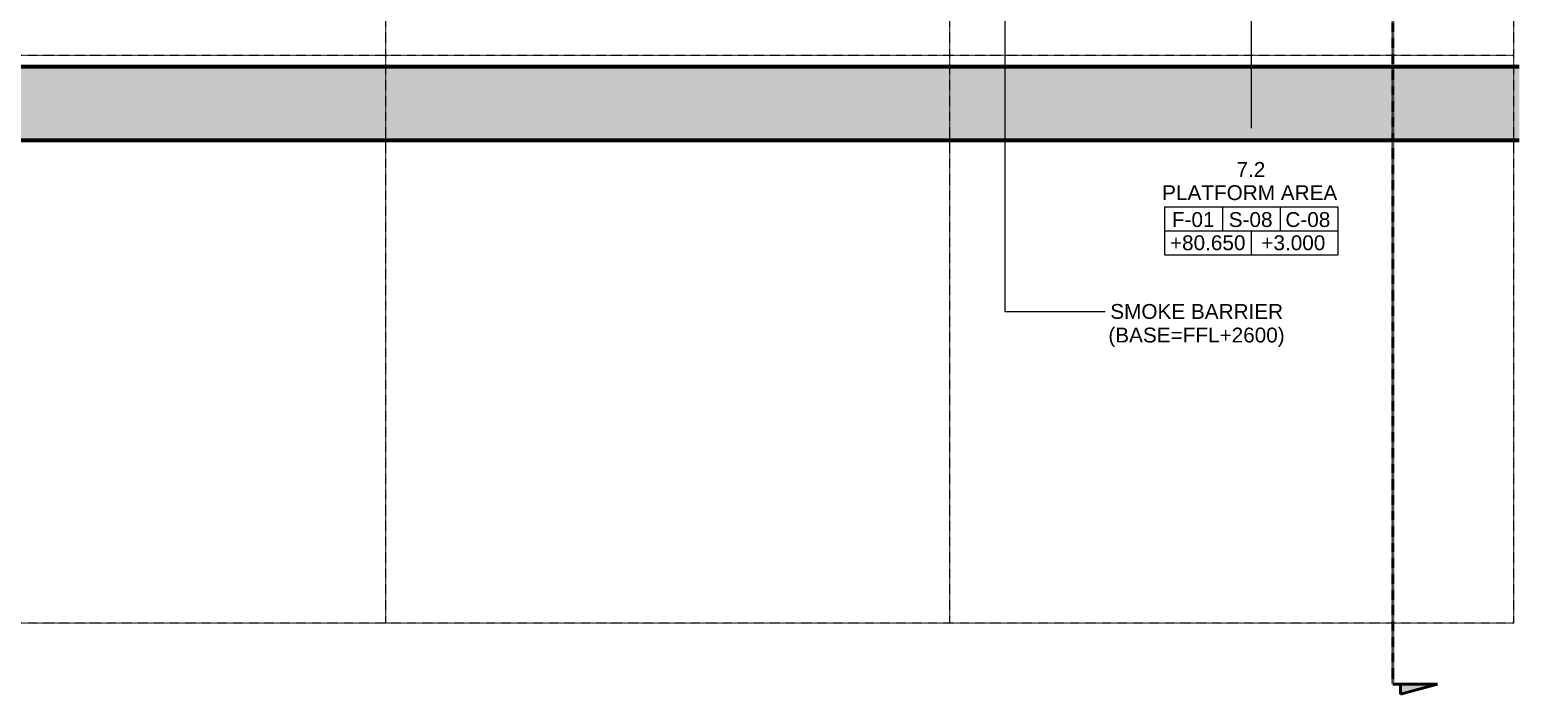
# Model space of a CAD drawing. Header units: millimetres. Extents: x -853228 to -774597, y -17231 to 22435.
# Drawn here: x -808878 to -778775, y -17231 to -3802 of the extents above; entities that cross this region are included whole.
import ezdxf

# ---------------------------------------------------------------- set-up
doc = ezdxf.new("R2010")
doc.units = ezdxf.units.MM
doc.linetypes.add('DPA_Grid _ Level 100', pattern=[10, 5.5, -1.6, 1.3, -1.6])
for name, color, linetype, lineweight in [('A-ROOM-IDEN', 3, 'Continuous', 25), ('A-ROOM-LINE', 3, 'Continuous', 25), ('A-WALL', 5, 'Continuous', 35), ('A-WALL-PATT', 1, 'Continuous', 35), ('G-ANNO-SECL', 3, 'Continuous', 9), ('G-ANNO-TEXT', 3, 'Continuous', 9), ('S-GRID', 251, 'Continuous', 9), ('WALL-E', 2, 'Continuous', 35)]:
    doc.layers.add(name, color=color, linetype=linetype, lineweight=lineweight)
doc.styles.add('Arial_2', font='arial.ttf', dxfattribs={"height": 300})

# ---------------------------------------------------------------- blocks, each defined once
blk = doc.blocks.new('Section - AEC_Section Tail - Filled-3249564-4261-01 ENLARGED UPPER PLATFORM LEVEL - REFLECTED CEILING PLAN - SHEET 2')
at = {"layer": 'G-ANNO-SECL'}
blk.add_hatch(color=256, dxfattribs=at).paths.add_polyline_path([(0, 1.54), (-2, 1.54), (0, 9)])
at = {"layer": 'G-ANNO-SECL', "lineweight": 50}
for p, q in [((0, 9), (-2, 1.54)), ((0, 9), (0, 0)), ((0, 1.54), (0, 9)), ((-2, 1.54), (0, 1.54))]:
    blk.add_line(p, q, dxfattribs=at)
blk = doc.blocks.new('DPA_Room Tag Box - Standard-4486259-4261-01 ENLARGED UPPER PLATFORM LEVEL - REFLECTED CEILING PLAN - SHEET 2')
at = {"layer": 'A-ROOM-LINE'}
for p, q in [((-17.5, -2.94), (-17.5, -12.6)), ((-17.5, -2.94), (17.5, -2.94)), ((-5.83, -2.94), (-5.83, -7.77)), ((5.83, -2.94), (5.83, -7.77)), ((17.5, -2.94), (17.5, -12.6)), ((-17.5, -7.77), (17.5, -7.77)), ((0, -7.77), (0, -12.6)), ((-17.5, -12.6), (17.5, -12.6))]:
    blk.add_line(p, q, dxfattribs=at)
blk = doc.blocks.new('C-1-PP19-AR-4261-01-B_20250910-022855_EXDIM')
at = {"layer": 'S-GRID', "linetype": 'DPA_Grid _ Level 100'}
for p, q in [((0, -19375), (0, 17167.1)), ((11400, -19375), (11400, 17167.1)), ((22800, -19375), (22800, 17167.1)), ((22800, -7900), (-50217.4, -7900)), ((22800, -19375), (-50217.4, -19375))]:
    blk.add_line(p, q, dxfattribs=at)

msp = doc.modelspace()

# ---------------------------------------------------------------- hatches: boundary and pattern name
at = {"layer": 'A-WALL-PATT', "lineweight": 9}
h = msp.add_hatch(dxfattribs=at)
h.set_pattern_fill('FP_1', color=256, style=0, pattern_type=2)
h.set_pattern_definition([(50, (0, 0), (728.7365, -63.75582), [76.2, -838.2]), (355, (0, 0), (-140.9716, 764.2276), [60.96, -670.56]), (100.451, (60.7, -5.3), (587.77, 700.46675), [64.76, -712.36]), (46.184, (0, 203.2), (1084.3162, -168.171), [114.3, -1257.3]), (96.636, (90.4, 189.2), (949.6099, 989.7098), [97.14, -1068.54]), (351.184, (0, 203.2), (949.6206, 989.7012), [91.44, -1005.84]), (21, (101.6, 152.4), (606.45787, -409.06057), [76.2, -838.2]), (326, (101.6, 152.4), (247.20834, 736.7529), [60.96, -670.56]), (71.451, (152.14, 118.3), (853.66825, 327.6855), [64.76, -712.36]), (37.5, (0, 0), (12.35469, 338.22012), [33.528, -628.904, 33.528, -647.192, -673.1]), (37.5, (0, 0), (12.35469, 338.22012), [-1343.152, 33.528, -639.572]), (7.5, (0, 0), (267.27887, 400.72213), [33.528, -354.584, 33.528, -613.664, -256.54]), (7.5, (0, 0), (267.27887, 400.72213), [-1035.304, 33.528, -223.012]), (327.5, (-226.57, 0), (542.36333, -22.915345), [33.528, -220.472, 33.528, -758.952, -1051.56]), (327.5, (-226.57, 0), (542.36333, -22.915345), [-1046.48, 33.528, -1018.032]), (317.5, (-328.17, 0), (592.51696, 101.7071), [33.528, -296.672, 33.528, -492.76, -746.76]), (317.5, (-328.17, 0), (592.51696, 101.7071), [-856.488, 33.528, -713.232])])
h.paths.add_polyline_path([(-778775, -6041), (-778775, -4541), (-849372, -4541), (-849372, -6041), (-814074, -6041)])

# ---------------------------------------------------------------- linework, layer by layer
at = {"layer": 'A-ROOM-IDEN'}
msp.add_line((-784193, 1076), (-784193, -5788), dxfattribs=at)
at = {"layer": 'A-WALL', "color": 7, "lineweight": 70}
for p, q in [((-849372, -4541), (-778775, -4541)), ((-778775, -6041), (-849372, -6041))]:
    msp.add_line(p, q, dxfattribs=at)
at = {"layer": 'G-ANNO-SECL', "linetype": 'DPA_Grid _ Level 100', "lineweight": 50}
msp.add_line((-781329, 20625), (-781329, -17031), dxfattribs=at)
at = {"layer": 'G-ANNO-TEXT', "color": 10}
for p, q in [((-789174, 6210), (-789174, -9495)), ((-789174, -9495), (-787299, -9495)), ((-787299, -9495), (-787140, -9495))]:
    msp.add_line(p, q, dxfattribs=at)
at = {"layer": 'WALL-E'}
for p, q in [((-778775, -4541), (-849372, -4541)), ((-849372, -4541), (-778775, -4541)), ((-778775, -6041), (-849372, -6041)), ((-849372, -6041), (-778775, -6041))]:
    msp.add_line(p, q, dxfattribs=at)

# ---------------------------------------------------------------- block references
msp.add_blockref('C-1-PP19-AR-4261-01-B_20250910-022855_EXDIM', (-801682, 3579))
at = {"layer": 'A-ROOM-IDEN', "xscale": 99.99999999999993, "yscale": 99.99999999999993, "zscale": 99.99999999999993}
msp.add_blockref('DPA_Room Tag Box - Standard-4486259-4261-01 ENLARGED UPPER PLATFORM LEVEL - REFLECTED CEILING PLAN - SHEET 2', (-784192, -7088), dxfattribs=at)
at = {"layer": 'G-ANNO-SECL', "lineweight": 25, "extrusion": (0, 0, -1), "xscale": 99.99999999999993, "yscale": 99.99999999999993, "zscale": 99.99999999999993, "rotation": 90.00000000000053}
msp.add_blockref('Section - AEC_Section Tail - Filled-3249564-4261-01 ENLARGED UPPER PLATFORM LEVEL - REFLECTED CEILING PLAN - SHEET 2', (781329, -17031), dxfattribs=at)

# ---------------------------------------------------------------- texts
at = {"layer": 'A-ROOM-IDEN', "lineweight": 9, "char_height": 300, "attachment_point": 1, "style": 'Arial_2'}
for s, insert, width in [('7.2', (-784489, -6475), 721.52), ('PLATFORM AREA', (-785992, -6944), 4353.16), ('F-01', (-785795, -7488), 1058.23), ('S-08', (-784646, -7488), 1090.29), ('C-08', (-783501, -7488), 1114.35), ('+80.650', (-785834, -7957), 1883.97), ('+3.000', (-783987, -7957), 1595.36)]:
    msp.add_mtext(s, dxfattribs=dict(at, insert=insert, width=width))
at = {"layer": 'G-ANNO-TEXT', "color": 7, "char_height": 300, "attachment_point": 1, "style": 'Arial_2'}
for s, insert, width in [('SMOKE BARRIER ', (-787040, -9345), 4433.33), ('(BASE=FFL+2600)', (-787079, -9822), 4377.21)]:
    msp.add_mtext(s, dxfattribs=dict(at, insert=insert, width=width))

doc.saveas('drawing.dxf')
